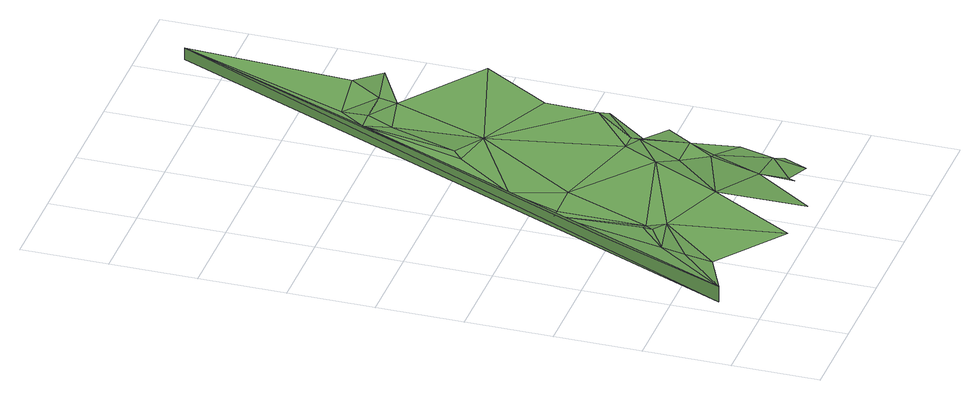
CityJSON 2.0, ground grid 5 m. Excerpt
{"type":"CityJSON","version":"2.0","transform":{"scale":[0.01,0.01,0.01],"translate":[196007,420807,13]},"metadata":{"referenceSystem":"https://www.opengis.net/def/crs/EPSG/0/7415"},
"CityObjects":{
"plantcover1":{"type":"PlantCover","attributes":{"3df_class":"Forest","bgt_fysiekvoorkomen":"groenvoorziening","bgt_status":"bestaand","identificatienamespace":"NL.IMGeo","begroeidterreindeeloptalud":"true","plus_fysiekvoorkomen":"gras- en kruidachtigen","relatievehoogteligging":0,"aantal_punten":0},"geometry":[{"type":"MultiSurface","lod":"1","boundaries":[[[0,1,2]],[[1,3,2]],[[3,4,2]],[[0,5,1]],[[5,3,1]],[[6,5,0]],[[7,8,3]],[[5,7,3]],[[8,4,3]],[[9,8,7]],[[9,7,5]],[[9,4,8]],[[9,10,4]],[[6,11,5]],[[4,12,2]],[[13,2,14]],[[15,10,9]],[[10,16,4]],[[17,9,5]],[[15,16,10]],[[17,15,9]],[[11,17,5]],[[18,11,19]],[[4,16,12]],[[16,15,20]],[[18,21,11]],[[17,11,22]],[[23,24,18]],[[25,15,17]],[[21,22,11]],[[16,20,26]],[[16,26,12]],[[25,20,15]],[[27,18,24]],[[12,14,2]],[[24,28,27]],[[29,21,18]],[[29,18,27]],[[20,30,26]],[[17,22,31]],[[26,30,12]],[[17,31,25]],[[22,21,32]],[[28,33,27]],[[29,32,21]],[[31,22,32]],[[30,20,34]],[[35,29,27]],[[36,25,31]],[[34,12,30]],[[32,29,35]],[[31,37,36]],[[32,37,31]],[[38,20,25]],[[36,38,25]],[[37,32,39]],[[13,14,40]],[[12,34,41]],[[36,37,42]],[[43,34,20]],[[41,44,12]],[[34,43,41]],[[38,36,42]],[[38,45,20]],[[44,41,46]],[[41,43,46]],[[47,43,20]],[[45,47,20]],[[44,46,48]],[[44,14,12]],[[46,43,49]],[[48,46,49]],[[44,48,14]]]}]}
},
"vertices":[
[338,372,141],[338,522,160],[65,250,168],[388,672,148],[538,1322,142],[638,722,142],[738,72,143],[538,772,156],[538,822,161],[588,822,142],[588,1322,142],[1038,572,141],[1088,2572,160],[65,250,72],[1599,3734,142],[788,1322,143],[688,1622,146],[1238,972,138],[1338,422,105],[1088,72,110],[1188,1922,144],[1438,722,103],[1338,872,108],[1338,222,99],[1388,272,77],[1338,1172,142],[938,1972,149],[1588,422,62],[1538,222,62],[1488,722,84],[988,2022,162],[1438,1122,136],[1538,872,103],[1638,372,40],[1138,2422,151],[1638,622,65],[1438,1172,139],[1488,1122,111],[1638,1422,137],[1638,1022,101],[1599,3734,72],[1188,2572,169],[1688,1372,112],[1388,2472,147],[1188,2722,164],[1638,1722,143],[1388,2572,162],[1888,2122,141],[1538,2772,151],[1638,2622,165]
]}
